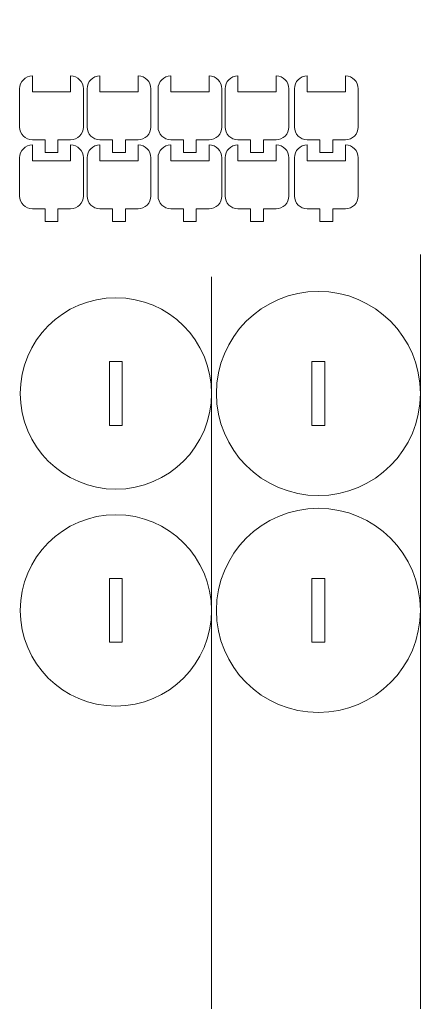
# Model space of a CAD drawing. Header units: millimetres. Extents: x -661 to 660, y -1432 to 519.
# Drawn here: x -109.4 to 16.3, y -494.9 to -186.9 of the extents above; entities that cross this region are included whole.
import ezdxf

# ---------------------------------------------------------------- set-up
doc = ezdxf.new("R2010")
doc.units = ezdxf.units.MM
doc.header["$MEASUREMENT"] = 0
doc.layers.add('layer 1', color=7, linetype='Continuous')

msp = doc.modelspace()

# ---------------------------------------------------------------- linework, layer by layer
at = {"layer": 'layer 1', "color": 5, "lineweight": 9}
for points, knots in [([(16.2979, -372.0842), (16.2979, -354.4111), (1.971, -340.0842), (-15.7021, -340.0842), (-15.7021, -340.0842), (-33.3752, -340.0841), (-47.7021, -354.411), (-47.7021, -372.0841), (-47.7021, -372.0841), (-47.7021, -389.7572), (-33.3753, -404.0841), (-15.7022, -404.0841), (-15.7022, -404.0841), (1.9709, -404.0842), (16.2978, -389.7574), (16.2979, -372.0843), (16.3009, 158.1087), (16.2979, -1432.4702), (16.2979, -372.0842)], [0, 0, 0, 0, 0.2, 0.2, 0.2, 0.2, 0.4, 0.4, 0.4, 0.4, 0.6, 0.6, 0.6, 0.6, 1, 1, 1, 1.0001, 1.0001, 1.0001, 1.0001]), ([(-49.218, -372.0842), (-49.218, -355.5156), (-62.6494, -342.0842), (-79.218, -342.0842), (-79.218, -342.0842), (-95.7865, -342.0841), (-109.218, -355.5155), (-109.218, -372.0841), (-109.218, -372.0841), (-109.218, -388.6526), (-95.7866, -402.0841), (-79.2181, -402.0841), (-79.2181, -402.0841), (-62.6496, -402.0842), (-49.2181, -388.6528), (-49.218, -372.0843), (-49.215, 124.9707), (-49.218, -1366.2002), (-49.218, -372.0842)], [0, 0, 0, 0, 0.2, 0.2, 0.2, 0.2, 0.4, 0.4, 0.4, 0.4, 0.6, 0.6, 0.6, 0.6, 1, 1, 1, 1.0001, 1.0001, 1.0001, 1.0001]), ([(-89.423, -220.5669), (-89.4231, -221.6278), (-89.8445, -222.6452), (-90.5946, -223.3953), (-90.5946, -223.3953), (-91.3448, -224.1455), (-92.3622, -224.5669), (-93.423, -224.5669), (-93.423, -224.5669), (-93.423, -224.5669), (-97.423, -224.5669), (-97.423, -224.5669), (-97.423, -224.5669), (-97.423, -224.5669), (-97.423, -228.5669), (-97.423, -228.5669), (-97.423, -228.5669), (-97.423, -228.5669), (-101.423, -228.5669), (-101.423, -228.5669), (-101.423, -228.5669), (-101.423, -228.5669), (-101.423, -224.5669), (-101.423, -224.5669), (-101.423, -224.5669), (-101.423, -224.5669), (-105.423, -224.5669), (-105.423, -224.5669), (-105.423, -224.5669), (-106.4839, -224.5669), (-107.5013, -224.1455), (-108.2515, -223.3953), (-108.2515, -223.3953), (-109.0016, -222.6452), (-109.423, -221.6278), (-109.423, -220.5669), (-109.423, -220.5669), (-109.423, -220.5669), (-109.423, -208.5669), (-109.423, -208.5669), (-109.423, -208.5669), (-109.423, -207.506), (-109.0016, -206.4886), (-108.2515, -205.7385), (-108.2515, -205.7385), (-107.5013, -204.9883), (-106.4839, -204.5669), (-105.423, -204.5669), (-105.423, -204.5669), (-105.423, -204.5669), (-105.423, -209.5669), (-105.423, -209.5669), (-105.423, -209.5669), (-105.423, -209.5669), (-93.423, -209.5669), (-93.423, -209.5669), (-93.423, -209.5669), (-93.423, -209.5669), (-93.423, -204.5669), (-93.423, -204.5669), (-93.423, -204.5669), (-91.2139, -204.5669), (-89.4231, -206.3578), (-89.4231, -208.5669), (-89.4231, -208.5669), (-89.4231, -208.5669), (-89.423, -220.5669), (-89.423, -220.5669)], [0, 0, 0, 0, 0.05555556, 0.05555556, 0.05555556, 0.05555556, 0.11111111, 0.11111111, 0.11111111, 0.11111111, 0.16666667, 0.16666667, 0.16666667, 0.16666667, 0.22222222, 0.22222222, 0.22222222, 0.22222222, 0.27777778, 0.27777778, 0.27777778, 0.27777778, 0.33333333, 0.33333333, 0.33333333, 0.33333333, 0.38888889, 0.38888889, 0.38888889, 0.38888889, 0.44444444, 0.44444444, 0.44444444, 0.44444444, 0.5, 0.5, 0.5, 0.5, 0.55555556, 0.55555556, 0.55555556, 0.55555556, 0.61111111, 0.61111111, 0.61111111, 0.61111111, 0.66666667, 0.66666667, 0.66666667, 0.66666667, 0.72222222, 0.72222222, 0.72222222, 0.72222222, 0.77777778, 0.77777778, 0.77777778, 0.77777778, 0.83333333, 0.83333333, 0.83333333, 0.83333333, 0.88888889, 0.88888889, 0.88888889, 0.88888889, 1, 1, 1, 1]), ([(-68.2563, -220.5669), (-68.2564, -221.6278), (-68.6778, -222.6452), (-69.4279, -223.3953), (-69.4279, -223.3953), (-70.1781, -224.1455), (-71.1955, -224.5669), (-72.2563, -224.5669), (-72.2563, -224.5669), (-72.2563, -224.5669), (-76.2563, -224.5669), (-76.2563, -224.5669), (-76.2563, -224.5669), (-76.2563, -224.5669), (-76.2563, -228.5669), (-76.2563, -228.5669), (-76.2563, -228.5669), (-76.2563, -228.5669), (-80.2563, -228.5669), (-80.2563, -228.5669), (-80.2563, -228.5669), (-80.2563, -228.5669), (-80.2563, -224.5669), (-80.2563, -224.5669), (-80.2563, -224.5669), (-80.2563, -224.5669), (-84.2563, -224.5669), (-84.2563, -224.5669), (-84.2563, -224.5669), (-85.3172, -224.5669), (-86.3346, -224.1455), (-87.0848, -223.3953), (-87.0848, -223.3953), (-87.8349, -222.6452), (-88.2563, -221.6278), (-88.2563, -220.5669), (-88.2563, -220.5669), (-88.2563, -220.5669), (-88.2563, -208.5669), (-88.2563, -208.5669), (-88.2563, -208.5669), (-88.2563, -207.506), (-87.8349, -206.4886), (-87.0848, -205.7385), (-87.0848, -205.7385), (-86.3346, -204.9883), (-85.3172, -204.5669), (-84.2563, -204.5669), (-84.2563, -204.5669), (-84.2563, -204.5669), (-84.2563, -209.5669), (-84.2563, -209.5669), (-84.2563, -209.5669), (-84.2563, -209.5669), (-72.2563, -209.5669), (-72.2563, -209.5669), (-72.2563, -209.5669), (-72.2563, -209.5669), (-72.2563, -204.5669), (-72.2563, -204.5669), (-72.2563, -204.5669), (-70.0472, -204.5669), (-68.2564, -206.3578), (-68.2564, -208.5669), (-68.2564, -208.5669), (-68.2564, -208.5669), (-68.2563, -220.5669), (-68.2563, -220.5669)], [0, 0, 0, 0, 0.05555556, 0.05555556, 0.05555556, 0.05555556, 0.11111111, 0.11111111, 0.11111111, 0.11111111, 0.16666667, 0.16666667, 0.16666667, 0.16666667, 0.22222222, 0.22222222, 0.22222222, 0.22222222, 0.27777778, 0.27777778, 0.27777778, 0.27777778, 0.33333333, 0.33333333, 0.33333333, 0.33333333, 0.38888889, 0.38888889, 0.38888889, 0.38888889, 0.44444444, 0.44444444, 0.44444444, 0.44444444, 0.5, 0.5, 0.5, 0.5, 0.55555556, 0.55555556, 0.55555556, 0.55555556, 0.61111111, 0.61111111, 0.61111111, 0.61111111, 0.66666667, 0.66666667, 0.66666667, 0.66666667, 0.72222222, 0.72222222, 0.72222222, 0.72222222, 0.77777778, 0.77777778, 0.77777778, 0.77777778, 0.83333333, 0.83333333, 0.83333333, 0.83333333, 0.88888889, 0.88888889, 0.88888889, 0.88888889, 1, 1, 1, 1]), ([(-45.9928, -220.5669), (-45.9929, -221.6278), (-46.4143, -222.6452), (-47.1644, -223.3953), (-47.1644, -223.3953), (-47.9146, -224.1455), (-48.932, -224.5669), (-49.9928, -224.5669), (-49.9928, -224.5669), (-49.9928, -224.5669), (-53.9928, -224.5669), (-53.9928, -224.5669), (-53.9928, -224.5669), (-53.9928, -224.5669), (-53.9928, -228.5669), (-53.9928, -228.5669), (-53.9928, -228.5669), (-53.9928, -228.5669), (-57.9928, -228.5669), (-57.9928, -228.5669), (-57.9928, -228.5669), (-57.9928, -228.5669), (-57.9928, -224.5669), (-57.9928, -224.5669), (-57.9928, -224.5669), (-57.9928, -224.5669), (-61.9928, -224.5669), (-61.9928, -224.5669), (-61.9928, -224.5669), (-63.0537, -224.5669), (-64.0711, -224.1455), (-64.8213, -223.3953), (-64.8213, -223.3953), (-65.5714, -222.6452), (-65.9928, -221.6278), (-65.9928, -220.5669), (-65.9928, -220.5669), (-65.9928, -220.5669), (-65.9928, -208.5669), (-65.9928, -208.5669), (-65.9928, -208.5669), (-65.9928, -207.506), (-65.5714, -206.4886), (-64.8213, -205.7385), (-64.8213, -205.7385), (-64.0711, -204.9883), (-63.0537, -204.5669), (-61.9928, -204.5669), (-61.9928, -204.5669), (-61.9928, -204.5669), (-61.9928, -209.5669), (-61.9928, -209.5669), (-61.9928, -209.5669), (-61.9928, -209.5669), (-49.9928, -209.5669), (-49.9928, -209.5669), (-49.9928, -209.5669), (-49.9928, -209.5669), (-49.9928, -204.5669), (-49.9928, -204.5669), (-49.9928, -204.5669), (-47.7837, -204.5669), (-45.9929, -206.3578), (-45.9929, -208.5669), (-45.9929, -208.5669), (-45.9929, -208.5669), (-45.9928, -220.5669), (-45.9928, -220.5669)], [0, 0, 0, 0, 0.05555556, 0.05555556, 0.05555556, 0.05555556, 0.11111111, 0.11111111, 0.11111111, 0.11111111, 0.16666667, 0.16666667, 0.16666667, 0.16666667, 0.22222222, 0.22222222, 0.22222222, 0.22222222, 0.27777778, 0.27777778, 0.27777778, 0.27777778, 0.33333333, 0.33333333, 0.33333333, 0.33333333, 0.38888889, 0.38888889, 0.38888889, 0.38888889, 0.44444444, 0.44444444, 0.44444444, 0.44444444, 0.5, 0.5, 0.5, 0.5, 0.55555556, 0.55555556, 0.55555556, 0.55555556, 0.61111111, 0.61111111, 0.61111111, 0.61111111, 0.66666667, 0.66666667, 0.66666667, 0.66666667, 0.72222222, 0.72222222, 0.72222222, 0.72222222, 0.77777778, 0.77777778, 0.77777778, 0.77777778, 0.83333333, 0.83333333, 0.83333333, 0.83333333, 0.88888889, 0.88888889, 0.88888889, 0.88888889, 1, 1, 1, 1]), ([(-24.9584, -220.5669), (-24.9585, -221.6278), (-25.3799, -222.6452), (-26.13, -223.3953), (-26.13, -223.3953), (-26.8802, -224.1455), (-27.8976, -224.5669), (-28.9584, -224.5669), (-28.9584, -224.5669), (-28.9584, -224.5669), (-32.9584, -224.5669), (-32.9584, -224.5669), (-32.9584, -224.5669), (-32.9584, -224.5669), (-32.9584, -228.5669), (-32.9584, -228.5669), (-32.9584, -228.5669), (-32.9584, -228.5669), (-36.9584, -228.5669), (-36.9584, -228.5669), (-36.9584, -228.5669), (-36.9584, -228.5669), (-36.9584, -224.5669), (-36.9584, -224.5669), (-36.9584, -224.5669), (-36.9584, -224.5669), (-40.9584, -224.5669), (-40.9584, -224.5669), (-40.9584, -224.5669), (-42.0193, -224.5669), (-43.0367, -224.1455), (-43.7869, -223.3953), (-43.7869, -223.3953), (-44.537, -222.6452), (-44.9584, -221.6278), (-44.9584, -220.5669), (-44.9584, -220.5669), (-44.9584, -220.5669), (-44.9584, -208.5669), (-44.9584, -208.5669), (-44.9584, -208.5669), (-44.9584, -207.506), (-44.537, -206.4886), (-43.7869, -205.7385), (-43.7869, -205.7385), (-43.0367, -204.9883), (-42.0193, -204.5669), (-40.9584, -204.5669), (-40.9584, -204.5669), (-40.9584, -204.5669), (-40.9584, -209.5669), (-40.9584, -209.5669), (-40.9584, -209.5669), (-40.9584, -209.5669), (-28.9584, -209.5669), (-28.9584, -209.5669), (-28.9584, -209.5669), (-28.9584, -209.5669), (-28.9584, -204.5669), (-28.9584, -204.5669), (-28.9584, -204.5669), (-26.7493, -204.5669), (-24.9585, -206.3578), (-24.9585, -208.5669), (-24.9585, -208.5669), (-24.9585, -208.5669), (-24.9584, -220.5669), (-24.9584, -220.5669)], [0, 0, 0, 0, 0.05555556, 0.05555556, 0.05555556, 0.05555556, 0.11111111, 0.11111111, 0.11111111, 0.11111111, 0.16666667, 0.16666667, 0.16666667, 0.16666667, 0.22222222, 0.22222222, 0.22222222, 0.22222222, 0.27777778, 0.27777778, 0.27777778, 0.27777778, 0.33333333, 0.33333333, 0.33333333, 0.33333333, 0.38888889, 0.38888889, 0.38888889, 0.38888889, 0.44444444, 0.44444444, 0.44444444, 0.44444444, 0.5, 0.5, 0.5, 0.5, 0.55555556, 0.55555556, 0.55555556, 0.55555556, 0.61111111, 0.61111111, 0.61111111, 0.61111111, 0.66666667, 0.66666667, 0.66666667, 0.66666667, 0.72222222, 0.72222222, 0.72222222, 0.72222222, 0.77777778, 0.77777778, 0.77777778, 0.77777778, 0.83333333, 0.83333333, 0.83333333, 0.83333333, 0.88888889, 0.88888889, 0.88888889, 0.88888889, 1, 1, 1, 1]), ([(-3.1999, -220.5669), (-3.2, -221.6278), (-3.6214, -222.6452), (-4.3715, -223.3953), (-4.3715, -223.3953), (-5.1217, -224.1455), (-6.1391, -224.5669), (-7.1999, -224.5669), (-7.1999, -224.5669), (-7.1999, -224.5669), (-11.1999, -224.5669), (-11.1999, -224.5669), (-11.1999, -224.5669), (-11.1999, -224.5669), (-11.1999, -228.5669), (-11.1999, -228.5669), (-11.1999, -228.5669), (-11.1999, -228.5669), (-15.1999, -228.5669), (-15.1999, -228.5669), (-15.1999, -228.5669), (-15.1999, -228.5669), (-15.1999, -224.5669), (-15.1999, -224.5669), (-15.1999, -224.5669), (-15.1999, -224.5669), (-19.1999, -224.5669), (-19.1999, -224.5669), (-19.1999, -224.5669), (-20.2608, -224.5669), (-21.2782, -224.1455), (-22.0284, -223.3953), (-22.0284, -223.3953), (-22.7785, -222.6452), (-23.1999, -221.6278), (-23.1999, -220.5669), (-23.1999, -220.5669), (-23.1999, -220.5669), (-23.1999, -208.5669), (-23.1999, -208.5669), (-23.1999, -208.5669), (-23.1999, -207.506), (-22.7785, -206.4886), (-22.0284, -205.7385), (-22.0284, -205.7385), (-21.2782, -204.9883), (-20.2608, -204.5669), (-19.1999, -204.5669), (-19.1999, -204.5669), (-19.1999, -204.5669), (-19.1999, -209.5669), (-19.1999, -209.5669), (-19.1999, -209.5669), (-19.1999, -209.5669), (-7.1999, -209.5669), (-7.1999, -209.5669), (-7.1999, -209.5669), (-7.1999, -209.5669), (-7.1999, -204.5669), (-7.1999, -204.5669), (-7.1999, -204.5669), (-4.9908, -204.5669), (-3.2, -206.3578), (-3.2, -208.5669), (-3.2, -208.5669), (-3.2, -208.5669), (-3.1999, -220.5669), (-3.1999, -220.5669)], [0, 0, 0, 0, 0.05555556, 0.05555556, 0.05555556, 0.05555556, 0.11111111, 0.11111111, 0.11111111, 0.11111111, 0.16666667, 0.16666667, 0.16666667, 0.16666667, 0.22222222, 0.22222222, 0.22222222, 0.22222222, 0.27777778, 0.27777778, 0.27777778, 0.27777778, 0.33333333, 0.33333333, 0.33333333, 0.33333333, 0.38888889, 0.38888889, 0.38888889, 0.38888889, 0.44444444, 0.44444444, 0.44444444, 0.44444444, 0.5, 0.5, 0.5, 0.5, 0.55555556, 0.55555556, 0.55555556, 0.55555556, 0.61111111, 0.61111111, 0.61111111, 0.61111111, 0.66666667, 0.66666667, 0.66666667, 0.66666667, 0.72222222, 0.72222222, 0.72222222, 0.72222222, 0.77777778, 0.77777778, 0.77777778, 0.77777778, 0.83333333, 0.83333333, 0.83333333, 0.83333333, 0.88888889, 0.88888889, 0.88888889, 0.88888889, 1, 1, 1, 1]), ([(-89.423, -242.1943), (-89.4231, -243.2552), (-89.8445, -244.2726), (-90.5946, -245.0227), (-90.5946, -245.0227), (-91.3448, -245.7729), (-92.3622, -246.1943), (-93.423, -246.1943), (-93.423, -246.1943), (-93.423, -246.1943), (-97.423, -246.1943), (-97.423, -246.1943), (-97.423, -246.1943), (-97.423, -246.1943), (-97.423, -250.1943), (-97.423, -250.1943), (-97.423, -250.1943), (-97.423, -250.1943), (-101.423, -250.1943), (-101.423, -250.1943), (-101.423, -250.1943), (-101.423, -250.1943), (-101.423, -246.1943), (-101.423, -246.1943), (-101.423, -246.1943), (-101.423, -246.1943), (-105.423, -246.1943), (-105.423, -246.1943), (-105.423, -246.1943), (-106.4839, -246.1943), (-107.5013, -245.7729), (-108.2515, -245.0227), (-108.2515, -245.0227), (-109.0016, -244.2726), (-109.423, -243.2552), (-109.423, -242.1943), (-109.423, -242.1943), (-109.423, -242.1943), (-109.423, -230.1943), (-109.423, -230.1943), (-109.423, -230.1943), (-109.423, -229.1334), (-109.0016, -228.116), (-108.2515, -227.3659), (-108.2515, -227.3659), (-107.5013, -226.6157), (-106.4839, -226.1943), (-105.423, -226.1943), (-105.423, -226.1943), (-105.423, -226.1943), (-105.423, -231.1943), (-105.423, -231.1943), (-105.423, -231.1943), (-105.423, -231.1943), (-93.423, -231.1943), (-93.423, -231.1943), (-93.423, -231.1943), (-93.423, -231.1943), (-93.423, -226.1943), (-93.423, -226.1943), (-93.423, -226.1943), (-91.2139, -226.1943), (-89.4231, -227.9852), (-89.4231, -230.1943), (-89.4231, -230.1943), (-89.4231, -230.1943), (-89.423, -242.1943), (-89.423, -242.1943)], [0, 0, 0, 0, 0.05555556, 0.05555556, 0.05555556, 0.05555556, 0.11111111, 0.11111111, 0.11111111, 0.11111111, 0.16666667, 0.16666667, 0.16666667, 0.16666667, 0.22222222, 0.22222222, 0.22222222, 0.22222222, 0.27777778, 0.27777778, 0.27777778, 0.27777778, 0.33333333, 0.33333333, 0.33333333, 0.33333333, 0.38888889, 0.38888889, 0.38888889, 0.38888889, 0.44444444, 0.44444444, 0.44444444, 0.44444444, 0.5, 0.5, 0.5, 0.5, 0.55555556, 0.55555556, 0.55555556, 0.55555556, 0.61111111, 0.61111111, 0.61111111, 0.61111111, 0.66666667, 0.66666667, 0.66666667, 0.66666667, 0.72222222, 0.72222222, 0.72222222, 0.72222222, 0.77777778, 0.77777778, 0.77777778, 0.77777778, 0.83333333, 0.83333333, 0.83333333, 0.83333333, 0.88888889, 0.88888889, 0.88888889, 0.88888889, 1, 1, 1, 1]), ([(-68.2563, -242.1943), (-68.2564, -243.2552), (-68.6778, -244.2726), (-69.4279, -245.0227), (-69.4279, -245.0227), (-70.1781, -245.7729), (-71.1955, -246.1943), (-72.2563, -246.1943), (-72.2563, -246.1943), (-72.2563, -246.1943), (-76.2563, -246.1943), (-76.2563, -246.1943), (-76.2563, -246.1943), (-76.2563, -246.1943), (-76.2563, -250.1943), (-76.2563, -250.1943), (-76.2563, -250.1943), (-76.2563, -250.1943), (-80.2563, -250.1943), (-80.2563, -250.1943), (-80.2563, -250.1943), (-80.2563, -250.1943), (-80.2563, -246.1943), (-80.2563, -246.1943), (-80.2563, -246.1943), (-80.2563, -246.1943), (-84.2563, -246.1943), (-84.2563, -246.1943), (-84.2563, -246.1943), (-85.3172, -246.1943), (-86.3346, -245.7729), (-87.0848, -245.0227), (-87.0848, -245.0227), (-87.8349, -244.2726), (-88.2563, -243.2552), (-88.2563, -242.1943), (-88.2563, -242.1943), (-88.2563, -242.1943), (-88.2563, -230.1943), (-88.2563, -230.1943), (-88.2563, -230.1943), (-88.2563, -229.1334), (-87.8349, -228.116), (-87.0848, -227.3659), (-87.0848, -227.3659), (-86.3346, -226.6157), (-85.3172, -226.1943), (-84.2563, -226.1943), (-84.2563, -226.1943), (-84.2563, -226.1943), (-84.2563, -231.1943), (-84.2563, -231.1943), (-84.2563, -231.1943), (-84.2563, -231.1943), (-72.2563, -231.1943), (-72.2563, -231.1943), (-72.2563, -231.1943), (-72.2563, -231.1943), (-72.2563, -226.1943), (-72.2563, -226.1943), (-72.2563, -226.1943), (-70.0472, -226.1943), (-68.2564, -227.9852), (-68.2564, -230.1943), (-68.2564, -230.1943), (-68.2564, -230.1943), (-68.2563, -242.1943), (-68.2563, -242.1943)], [0, 0, 0, 0, 0.05555556, 0.05555556, 0.05555556, 0.05555556, 0.11111111, 0.11111111, 0.11111111, 0.11111111, 0.16666667, 0.16666667, 0.16666667, 0.16666667, 0.22222222, 0.22222222, 0.22222222, 0.22222222, 0.27777778, 0.27777778, 0.27777778, 0.27777778, 0.33333333, 0.33333333, 0.33333333, 0.33333333, 0.38888889, 0.38888889, 0.38888889, 0.38888889, 0.44444444, 0.44444444, 0.44444444, 0.44444444, 0.5, 0.5, 0.5, 0.5, 0.55555556, 0.55555556, 0.55555556, 0.55555556, 0.61111111, 0.61111111, 0.61111111, 0.61111111, 0.66666667, 0.66666667, 0.66666667, 0.66666667, 0.72222222, 0.72222222, 0.72222222, 0.72222222, 0.77777778, 0.77777778, 0.77777778, 0.77777778, 0.83333333, 0.83333333, 0.83333333, 0.83333333, 0.88888889, 0.88888889, 0.88888889, 0.88888889, 1, 1, 1, 1]), ([(-45.9928, -242.1943), (-45.9929, -243.2552), (-46.4143, -244.2726), (-47.1644, -245.0227), (-47.1644, -245.0227), (-47.9146, -245.7729), (-48.932, -246.1943), (-49.9928, -246.1943), (-49.9928, -246.1943), (-49.9928, -246.1943), (-53.9928, -246.1943), (-53.9928, -246.1943), (-53.9928, -246.1943), (-53.9928, -246.1943), (-53.9928, -250.1943), (-53.9928, -250.1943), (-53.9928, -250.1943), (-53.9928, -250.1943), (-57.9928, -250.1943), (-57.9928, -250.1943), (-57.9928, -250.1943), (-57.9928, -250.1943), (-57.9928, -246.1943), (-57.9928, -246.1943), (-57.9928, -246.1943), (-57.9928, -246.1943), (-61.9928, -246.1943), (-61.9928, -246.1943), (-61.9928, -246.1943), (-63.0537, -246.1943), (-64.0711, -245.7729), (-64.8213, -245.0227), (-64.8213, -245.0227), (-65.5714, -244.2726), (-65.9928, -243.2552), (-65.9928, -242.1943), (-65.9928, -242.1943), (-65.9928, -242.1943), (-65.9928, -230.1943), (-65.9928, -230.1943), (-65.9928, -230.1943), (-65.9928, -229.1334), (-65.5714, -228.116), (-64.8213, -227.3659), (-64.8213, -227.3659), (-64.0711, -226.6157), (-63.0537, -226.1943), (-61.9928, -226.1943), (-61.9928, -226.1943), (-61.9928, -226.1943), (-61.9928, -231.1943), (-61.9928, -231.1943), (-61.9928, -231.1943), (-61.9928, -231.1943), (-49.9928, -231.1943), (-49.9928, -231.1943), (-49.9928, -231.1943), (-49.9928, -231.1943), (-49.9928, -226.1943), (-49.9928, -226.1943), (-49.9928, -226.1943), (-47.7837, -226.1943), (-45.9929, -227.9852), (-45.9929, -230.1943), (-45.9929, -230.1943), (-45.9929, -230.1943), (-45.9928, -242.1943), (-45.9928, -242.1943)], [0, 0, 0, 0, 0.05555556, 0.05555556, 0.05555556, 0.05555556, 0.11111111, 0.11111111, 0.11111111, 0.11111111, 0.16666667, 0.16666667, 0.16666667, 0.16666667, 0.22222222, 0.22222222, 0.22222222, 0.22222222, 0.27777778, 0.27777778, 0.27777778, 0.27777778, 0.33333333, 0.33333333, 0.33333333, 0.33333333, 0.38888889, 0.38888889, 0.38888889, 0.38888889, 0.44444444, 0.44444444, 0.44444444, 0.44444444, 0.5, 0.5, 0.5, 0.5, 0.55555556, 0.55555556, 0.55555556, 0.55555556, 0.61111111, 0.61111111, 0.61111111, 0.61111111, 0.66666667, 0.66666667, 0.66666667, 0.66666667, 0.72222222, 0.72222222, 0.72222222, 0.72222222, 0.77777778, 0.77777778, 0.77777778, 0.77777778, 0.83333333, 0.83333333, 0.83333333, 0.83333333, 0.88888889, 0.88888889, 0.88888889, 0.88888889, 1, 1, 1, 1]), ([(-24.9584, -242.1943), (-24.9585, -243.2552), (-25.3799, -244.2726), (-26.13, -245.0227), (-26.13, -245.0227), (-26.8802, -245.7729), (-27.8976, -246.1943), (-28.9584, -246.1943), (-28.9584, -246.1943), (-28.9584, -246.1943), (-32.9584, -246.1943), (-32.9584, -246.1943), (-32.9584, -246.1943), (-32.9584, -246.1943), (-32.9584, -250.1943), (-32.9584, -250.1943), (-32.9584, -250.1943), (-32.9584, -250.1943), (-36.9584, -250.1943), (-36.9584, -250.1943), (-36.9584, -250.1943), (-36.9584, -250.1943), (-36.9584, -246.1943), (-36.9584, -246.1943), (-36.9584, -246.1943), (-36.9584, -246.1943), (-40.9584, -246.1943), (-40.9584, -246.1943), (-40.9584, -246.1943), (-42.0193, -246.1943), (-43.0367, -245.7729), (-43.7869, -245.0227), (-43.7869, -245.0227), (-44.537, -244.2726), (-44.9584, -243.2552), (-44.9584, -242.1943), (-44.9584, -242.1943), (-44.9584, -242.1943), (-44.9584, -230.1943), (-44.9584, -230.1943), (-44.9584, -230.1943), (-44.9584, -229.1334), (-44.537, -228.116), (-43.7869, -227.3659), (-43.7869, -227.3659), (-43.0367, -226.6157), (-42.0193, -226.1943), (-40.9584, -226.1943), (-40.9584, -226.1943), (-40.9584, -226.1943), (-40.9584, -231.1943), (-40.9584, -231.1943), (-40.9584, -231.1943), (-40.9584, -231.1943), (-28.9584, -231.1943), (-28.9584, -231.1943), (-28.9584, -231.1943), (-28.9584, -231.1943), (-28.9584, -226.1943), (-28.9584, -226.1943), (-28.9584, -226.1943), (-26.7493, -226.1943), (-24.9585, -227.9852), (-24.9585, -230.1943), (-24.9585, -230.1943), (-24.9585, -230.1943), (-24.9584, -242.1943), (-24.9584, -242.1943)], [0, 0, 0, 0, 0.05555556, 0.05555556, 0.05555556, 0.05555556, 0.11111111, 0.11111111, 0.11111111, 0.11111111, 0.16666667, 0.16666667, 0.16666667, 0.16666667, 0.22222222, 0.22222222, 0.22222222, 0.22222222, 0.27777778, 0.27777778, 0.27777778, 0.27777778, 0.33333333, 0.33333333, 0.33333333, 0.33333333, 0.38888889, 0.38888889, 0.38888889, 0.38888889, 0.44444444, 0.44444444, 0.44444444, 0.44444444, 0.5, 0.5, 0.5, 0.5, 0.55555556, 0.55555556, 0.55555556, 0.55555556, 0.61111111, 0.61111111, 0.61111111, 0.61111111, 0.66666667, 0.66666667, 0.66666667, 0.66666667, 0.72222222, 0.72222222, 0.72222222, 0.72222222, 0.77777778, 0.77777778, 0.77777778, 0.77777778, 0.83333333, 0.83333333, 0.83333333, 0.83333333, 0.88888889, 0.88888889, 0.88888889, 0.88888889, 1, 1, 1, 1]), ([(-3.1999, -242.1943), (-3.2, -243.2552), (-3.6214, -244.2726), (-4.3715, -245.0227), (-4.3715, -245.0227), (-5.1217, -245.7729), (-6.1391, -246.1943), (-7.1999, -246.1943), (-7.1999, -246.1943), (-7.1999, -246.1943), (-11.1999, -246.1943), (-11.1999, -246.1943), (-11.1999, -246.1943), (-11.1999, -246.1943), (-11.1999, -250.1943), (-11.1999, -250.1943), (-11.1999, -250.1943), (-11.1999, -250.1943), (-15.1999, -250.1943), (-15.1999, -250.1943), (-15.1999, -250.1943), (-15.1999, -250.1943), (-15.1999, -246.1943), (-15.1999, -246.1943), (-15.1999, -246.1943), (-15.1999, -246.1943), (-19.1999, -246.1943), (-19.1999, -246.1943), (-19.1999, -246.1943), (-20.2608, -246.1943), (-21.2782, -245.7729), (-22.0284, -245.0227), (-22.0284, -245.0227), (-22.7785, -244.2726), (-23.1999, -243.2552), (-23.1999, -242.1943), (-23.1999, -242.1943), (-23.1999, -242.1943), (-23.1999, -230.1943), (-23.1999, -230.1943), (-23.1999, -230.1943), (-23.1999, -229.1334), (-22.7785, -228.116), (-22.0284, -227.3659), (-22.0284, -227.3659), (-21.2782, -226.6157), (-20.2608, -226.1943), (-19.1999, -226.1943), (-19.1999, -226.1943), (-19.1999, -226.1943), (-19.1999, -231.1943), (-19.1999, -231.1943), (-19.1999, -231.1943), (-19.1999, -231.1943), (-7.1999, -231.1943), (-7.1999, -231.1943), (-7.1999, -231.1943), (-7.1999, -231.1943), (-7.1999, -226.1943), (-7.1999, -226.1943), (-7.1999, -226.1943), (-4.9908, -226.1943), (-3.2, -227.9852), (-3.2, -230.1943), (-3.2, -230.1943), (-3.2, -230.1943), (-3.1999, -242.1943), (-3.1999, -242.1943)], [0, 0, 0, 0, 0.05555556, 0.05555556, 0.05555556, 0.05555556, 0.11111111, 0.11111111, 0.11111111, 0.11111111, 0.16666667, 0.16666667, 0.16666667, 0.16666667, 0.22222222, 0.22222222, 0.22222222, 0.22222222, 0.27777778, 0.27777778, 0.27777778, 0.27777778, 0.33333333, 0.33333333, 0.33333333, 0.33333333, 0.38888889, 0.38888889, 0.38888889, 0.38888889, 0.44444444, 0.44444444, 0.44444444, 0.44444444, 0.5, 0.5, 0.5, 0.5, 0.55555556, 0.55555556, 0.55555556, 0.55555556, 0.61111111, 0.61111111, 0.61111111, 0.61111111, 0.66666667, 0.66666667, 0.66666667, 0.66666667, 0.72222222, 0.72222222, 0.72222222, 0.72222222, 0.77777778, 0.77777778, 0.77777778, 0.77777778, 0.83333333, 0.83333333, 0.83333333, 0.83333333, 0.88888889, 0.88888889, 0.88888889, 0.88888889, 1, 1, 1, 1]), ([(-49.218, -304.0865), (-49.218, -287.5179), (-62.6494, -274.0865), (-79.218, -274.0865), (-79.218, -274.0865), (-95.7865, -274.0864), (-109.218, -287.5178), (-109.218, -304.0864), (-109.218, -304.0864), (-109.218, -320.6549), (-95.7866, -334.0864), (-79.2181, -334.0864), (-79.2181, -334.0864), (-62.6496, -334.0865), (-49.2181, -320.6551), (-49.218, -304.0866), (-49.218, -304.0866), (-49.218, -304.0866), (-49.218, -304.0865)], [0, 0, 0, 0, 0.2, 0.2, 0.2, 0.2, 0.4, 0.4, 0.4, 0.4, 0.6, 0.6, 0.6, 0.6, 1, 1, 1, 1.0001, 1.0001, 1.0001, 1.0001]), ([(16.2979, -304.0865), (16.2979, -286.4134), (1.971, -272.0865), (-15.7021, -272.0865), (-15.7021, -272.0865), (-33.3752, -272.0864), (-47.7021, -286.4133), (-47.7021, -304.0864), (-47.7021, -304.0864), (-47.7021, -321.7595), (-33.3753, -336.0864), (-15.7022, -336.0864), (-15.7022, -336.0864), (1.9709, -336.0865), (16.2978, -321.7597), (16.2979, -304.0866), (16.2979, -304.0866), (16.2979, -304.0866), (16.2979, -304.0865)], [0, 0, 0, 0, 0.2, 0.2, 0.2, 0.2, 0.4, 0.4, 0.4, 0.4, 0.6, 0.6, 0.6, 0.6, 1, 1, 1, 1.0001, 1.0001, 1.0001, 1.0001]), ([(-81.218, -314.0865), (-81.218, -314.0865), (-81.218, -294.0865), (-81.218, -294.0865), (-81.218, -294.0865), (-81.218, -294.0865), (-77.218, -294.0865), (-77.218, -294.0865), (-77.218, -294.0865), (-77.218, -294.0865), (-77.218, -314.0865), (-77.218, -314.0865), (-77.218, -314.0865), (-77.218, -314.0865), (-81.218, -314.0865), (-81.218, -314.0865)], [0, 0, 0, 0, 0.2, 0.2, 0.2, 0.2, 0.4, 0.4, 0.4, 0.4, 0.6, 0.6, 0.6, 0.6, 1, 1, 1, 1]), ([(-17.7021, -314.0865), (-17.7021, -314.0865), (-17.7021, -294.0865), (-17.7021, -294.0865), (-17.7021, -294.0865), (-17.7021, -294.0865), (-13.7021, -294.0865), (-13.7021, -294.0865), (-13.7021, -294.0865), (-13.7021, -294.0865), (-13.7021, -314.0865), (-13.7021, -314.0865), (-13.7021, -314.0865), (-13.7021, -314.0865), (-17.7021, -314.0865), (-17.7021, -314.0865)], [0, 0, 0, 0, 0.2, 0.2, 0.2, 0.2, 0.4, 0.4, 0.4, 0.4, 0.6, 0.6, 0.6, 0.6, 1, 1, 1, 1]), ([(-81.218, -382.0842), (-81.218, -382.0842), (-81.218, -362.0842), (-81.218, -362.0842), (-81.218, -362.0842), (-81.218, -362.0842), (-77.218, -362.0842), (-77.218, -362.0842), (-77.218, -362.0842), (-77.218, -362.0842), (-77.218, -382.0842), (-77.218, -382.0842), (-77.218, -382.0842), (-77.218, -382.0842), (-81.218, -382.0842), (-81.218, -382.0842)], [0, 0, 0, 0, 0.2, 0.2, 0.2, 0.2, 0.4, 0.4, 0.4, 0.4, 0.6, 0.6, 0.6, 0.6, 1, 1, 1, 1]), ([(-17.7021, -382.0842), (-17.7021, -382.0842), (-17.7021, -362.0842), (-17.7021, -362.0842), (-17.7021, -362.0842), (-17.7021, -362.0842), (-13.7021, -362.0842), (-13.7021, -362.0842), (-13.7021, -362.0842), (-13.7021, -362.0842), (-13.7021, -382.0842), (-13.7021, -382.0842), (-13.7021, -382.0842), (-13.7021, -382.0842), (-17.7021, -382.0842), (-17.7021, -382.0842)], [0, 0, 0, 0, 0.2, 0.2, 0.2, 0.2, 0.4, 0.4, 0.4, 0.4, 0.6, 0.6, 0.6, 0.6, 1, 1, 1, 1])]:
    msp.add_open_spline(points, degree=3, knots=knots, dxfattribs=at)

doc.saveas('drawing.dxf')
